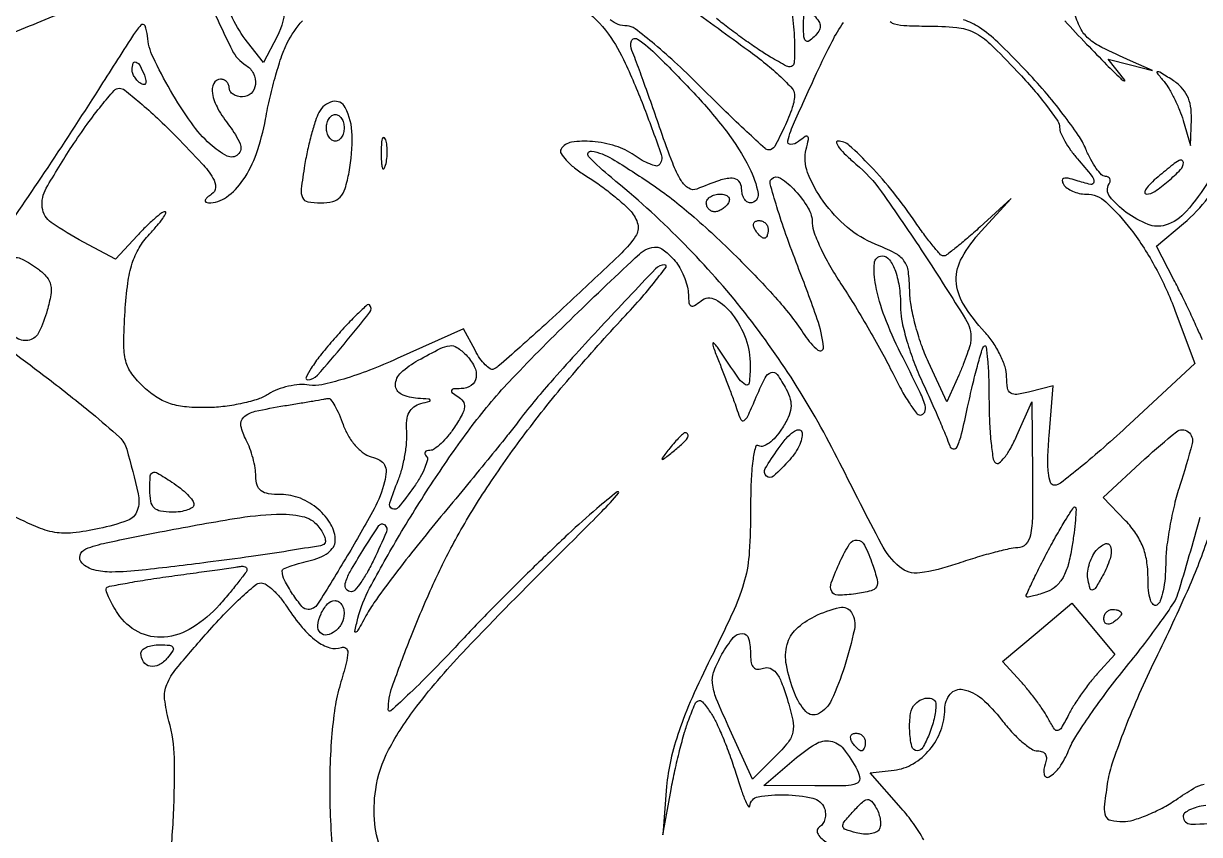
# Model space of a CAD drawing. Extents: x 4 to 800, y 0 to 528.
# Drawn here: x 371.7 to 504.8, y 219.5 to 311.3 of the extents above; entities that cross this region are included whole.
import ezdxf

# ---------------------------------------------------------------- set-up
doc = ezdxf.new("R2010")
doc.units = 0

msp = doc.modelspace()

# ---------------------------------------------------------------- linework, layer by layer
for points in [[(368.349895, 309.32887, -0.003033), (371.928401, 310.840441, -0.003039), (375.496222, 312.296697, -0.005363), (378.461974, 313.449466, -0.005925), (382.417128, 314.884905, -0.059469), (384.129959, 315.26343, -0.161082), (385.169769, 315.030122, -0.118973), (386.016502, 314.197534, 0.00487), (386.672595, 313.166526, 0.35741), (386.850232, 313.110053, 0.342721), (386.946877, 313.274346, 0.004707), (386.776615, 314.5, 0.088814), (386.500385, 315.320863, 0.080246), (385.949288, 316.028138, 0.0775), (385.183924, 316.545081, 0.074485), (384.287064, 316.813355, -0.077744), (383.400492, 317.084823, -0.059889), (382.548649, 317.633169, -0.06039), (381.858212, 318.361664, -0.082843), (381.447891, 319.16418, 0.179185), (379.874688, 321.183136, 0.026753), (375.280747, 323.697329, 0.030487), (370.256964, 325.740733, 0.084752)], [(392.704777, 313.886274, 0.011746), (395.312046, 308.305121, 0.140081), (396.900562, 306.561456, -0.14062), (397.745256, 305.632292, -0.143577), (397.960064, 304.404509, -0.170931), (397.474901, 303.401659, -0.197929), (396.5, 303, -0.064853), (395.926543, 303.074694, -0.082425), (395.440625, 303.29375, -0.098894), (395.115568, 303.618646, -0.148195), (395, 304, 0.099038), (394.923658, 304.381638, 0.097945), (394.70625, 304.70625, 0.097945), (394.381638, 304.923658, 0.099038), (394, 305, 0.288451), (393.233359, 304.517584, 0.160698), (393.086318, 303.382394, 0.080136), (393.71565, 301.657194, 0.03922), (395.017601, 299.704754, -0.063063), (396.225308, 297.692535, -0.317776), (395.978159, 296.478121, -0.319591), (394.75442, 296.310667, -0.063308), (392.833344, 297.650822, -0.055083), (390.704849, 300.052451, -0.02239), (388.342711, 303.734869, -0.020817), (386.369343, 307.489077, -0.092042), (385.733127, 309.892727, 0.080132), (385.459158, 311.036464, 0.547782), (384.993467, 311.118076, 0.042884), (384.044214, 309.885569, 0.001044), (380.177323, 303.832581, -0.005635), (374.053914, 294.43861, -0.00703), (368.147505, 285.860572, -0.00296)], [(434.888969, 313.08864, -0.087965), (437.92361, 310.10728, -0.047035), (439.828867, 306.816228, -0.01607), (441.972255, 301.727329, -0.007965), (443.890027, 296.482874, -0.287565), (443.614509, 295.281176, -0.260856), (443.288598, 295.1892, -0.036935), (442.599998, 295.409109, -0.034282), (441.753694, 295.81948, -0.022749), (440.842161, 296.398001, 0.077878), (438.721458, 297.437029, 0.054402), (436.102512, 297.944598, 0.057324), (433.745181, 297.869642, 0.221235), (432.552786, 297.08541, 0.282891), (432.551714, 296.598101, 0.049889), (433.129425, 295.836376, 0.041168), (434.077564, 294.970743, 0.026025), (435.309563, 294.117696, -0.016519), (436.716518, 293.182557, -0.012531), (438.197522, 292.069018, -0.012709), (439.53568, 290.95288, -0.028666), (440.475943, 290.026583, -0.126083), (441.236018, 288.583297, -0.207281), (440.999741, 287.246115, -0.055863), (439.419139, 285.351459, -0.003356), (434.015529, 280.244296, -0.002558), (430.775673, 277.253929, -0.00385), (427.917923, 274.683272, -0.00158), (425.449161, 272.510567, -0.085955), (424.919739, 272.18812, -0.245828), (424.527486, 272.230067, -0.050953), (423.974988, 272.686482, -0.042717), (423.375451, 273.408262, -0.028695), (422.81436, 274.322631), (421.5, 276.769022), (414, 273.378364, -0.014453), (410.879879, 272.075044, -0.018733), (407.946033, 271.072365, -0.018721), (405.472689, 270.429159, -0.095538), (404.058923, 270.391708, 0.058976), (402.964777, 270.442293, 0.036769), (401.692977, 270.256422, 0.036532), (400.447872, 269.882619, 0.05389), (399.432534, 269.363838, -0.066088), (398.27255, 268.806282, -0.0243), (396.516433, 268.325025, -0.023585), (394.523558, 267.979391, -0.02613), (392.574117, 267.838166, -0.02489), (390.144134, 267.910359, -0.056812), (388.346453, 268.261631, -0.065998), (386.843654, 268.965962, -0.045388), (385.356334, 270.122183, -0.044885), (383.963626, 271.679766, -0.098869), (383.28252, 273.116205, -0.065437), (383.057969, 275.060539, -0.011715), (383.201164, 278.717694, -0.016643), (383.509456, 281.924385, -0.044355), (384.005649, 284.166666, -0.058425), (384.787815, 285.903439, -0.053632), (385.96965, 287.467694, 0.012514), (386.83829, 288.43997, 0.025188), (387.463611, 289.256135, 0.033584), (387.811831, 289.842008, 0.559332), (387.714783, 290, 0.166166), (387.349466, 289.875146, 0.012849), (386.53582, 289.211315, 0.016474), (385.591188, 288.343595, 0.0118), (384.591373, 287.315116), (382.101808, 284.630232), (378.477722, 286.565116, -0.029019), (374.84737, 288.782998, -0.21478), (373.828298, 290.478345, -0.161274), (374.273682, 292.656491, -0.014952), (377.192004, 297.401537, -0.010145), (378.917742, 299.915477, -0.015061), (380.538311, 302.038423, -0.010102), (381.952427, 303.709438, -0.210049), (382.53416, 303.979193, -0.174048), (383.160378, 303.76852, -0.008605), (384.870126, 302.367773, -0.013053), (386.86487, 300.583732, -0.008987), (389.03416, 298.46429, -0.007756), (391.890557, 295.480185, -0.049826), (393.150966, 293.816866, -0.143803), (393.437532, 292.753496, -0.251165), (393, 291.979603, 0.032032), (392.493647, 291.611865, 0.130892), (392.27527, 291.304889, 0.353322), (392.341907, 291.104638, 0.140119), (392.639216, 291.015313, 0.160722), (394.686818, 291.660569, 0.087193), (396.549099, 293.570162, 0.065768), (398.071073, 296.584548, 0.039111), (399.099103, 300.479825, -0.012661), (399.615994, 302.963666, -0.011742), (400.269667, 305.481825, -0.011818), (400.956664, 307.694105, -0.038148), (401.55725, 309.110709, -0.062344), (403.275734, 311.613062, -0.032346)], [(446.928658, 313.239212, 0.001302), (453.728435, 308.28701, -0.013861), (455.732811, 306.748753, -0.019431), (457.427352, 305.259068, -0.016083), (458.714032, 303.95484, -0.184175), (458.978435, 303.297053, -0.089206), (458.735911, 301.7944, -0.023925), (457.82201, 299.544267, -0.01722), (456.737563, 297.399196, -0.273606), (456.062665, 297, -0.186485), (455.659328, 297.155853, -0.002327), (453.586907, 299.05625, -0.00647), (451.207022, 301.316945, -0.004146), (448.5, 304, 0.010073), (445.727845, 306.683225, 0.014234), (443.145629, 308.950225, 0.010312), (440.93124, 310.709622, 0.16044), (440.02682, 311.022042, -0.167438), (438.128767, 311.706796, -0.013399)], [(458.667283, 313.154415, -0.00365), (458.934577, 310.201685, -0.020748), (459, 308.625739, -0.014642), (458.948458, 306.866079, -0.289657), (458.647415, 306.446572, -0.223946), (458.076043, 306.478692, -0.009311), (456.25, 307.513089, -0.014884), (454.959075, 308.32926, -0.006823), (453.323089, 309.465873, -0.00675), (451.632162, 310.710037, -0.009263), (450.147749, 311.877318)], [(469.805433, 311.54433, 0.163614), (470.296203, 311.253475, 0.040922), (471.701901, 311.071345, 0.01106), (473.94904, 311.015313, -0.022297), (477.347993, 310.854094, -0.093263), (479.308421, 310.29467, -0.076363), (481.121753, 309.009976, -0.012028), (484.19904, 305.886336, -0.011173), (486.038022, 303.83771, -0.015398), (487.589718, 301.912521, -0.011986), (488.776222, 300.263207, -0.151046), (489, 299.539346, 0.102213), (489.129225, 298.913815, 0.026733), (489.5875, 297.990916, 0.026015), (490.234492, 296.973389, 0.024022), (491, 296, -0.007658), (492.65473, 294.031975, -0.185762), (492.873895, 293.36274, -0.464932), (492.520858, 293.094618, -0.021619), (490.874771, 293.539746, 0.021768), (489.944965, 293.790883, 0.128686), (489.445308, 293.773041, 0.359143), (489.287857, 293.537651, 0.113869), (489.433788, 293.107134, 0.100188), (489.831582, 292.682933, 0.052182), (490.465814, 292.325221, 0.048919), (491.220853, 292.082108, 0.053487), (491.986213, 292, -0.190278), (494.234808, 291.112137, -0.041717), (497.076817, 287.970019, -0.039164), (499.866441, 283.652269, -0.034378), (502.088417, 278.763575), (504.311255, 272.819761), (496.905628, 265.957769, -0.006466), (493.989459, 263.324939, -0.009545), (491.357486, 261.09742, -0.005324), (489.100169, 259.299396, -0.155678), (488.417727, 259.047888, -0.3346), (487.972378, 259.35359, -0.053571), (487.730942, 260.451732, -0.03519), (487.663185, 262.187106, -0.012854), (487.803371, 264.642452), (488.271287, 270.284905), (485.635643, 269.6234, -0.025989), (484.162039, 269.333973, -0.18143), (483.457977, 269.489185, -0.214428), (483.0965, 270.05017, -0.037503), (483, 271.334925, 0.079294), (482.824322, 272.43572, 0.035246), (482.268091, 273.80062, 0.033757), (481.46194, 275.192639, 0.038768), (480.508394, 276.396442, -0.048239), (478.107633, 279.547907, -0.130974), (477.300312, 282.21301, -0.138452), (477.945448, 284.832432, -0.056568), (480.123541, 287.82192), (483.5, 291.5), (479.952393, 288.25, -0.00745), (478.551761, 287.004735, -0.010903), (477.279603, 285.954687, -0.006565), (476.190886, 285.118234, -0.161886), (475.835279, 285, -0.213225), (475.510986, 285.144882, -0.00941), (474.685926, 286.101562, -0.014506), (473.738237, 287.313037, -0.00971), (472.722319, 288.75, 0.019174), (470.216552, 292.155683, 0.022514), (467.581176, 295.174484, 0.019007), (465.180701, 297.502507, 0.185088), (463.882806, 298, 0.52906), (463.739534, 297.789474, 0.073214), (464.056773, 297.2378, 0.035273), (464.817243, 296.40252, 0.015557), (465.930202, 295.405278, -0.063129), (468.825498, 292.267326, -0.009683), (473.628804, 285.242506, -0.006051), (478.349891, 277.848965, -0.150993), (478.954896, 275.541806, -0.060312), (478.858813, 274.960275, -0.011183), (478.531009, 273.92478, -0.011846), (478.089441, 272.724953, -0.01056), (477.575214, 271.5), (476.240636, 268.5), (474.14228, 273, -0.025886), (473.337113, 274.98946, -0.019509), (472.653865, 277.247792, -0.019855), (472.177939, 279.426431, -0.04236), (472.021962, 281.14142, 0.032777), (471.870959, 283.247936, 0.127597), (471.377078, 284.446315, 0.113499), (470.329041, 285.329117, 0.023351), (468.115002, 286.337308, -0.08107), (464.990647, 288.220328, -0.059912), (462.243878, 291.186968, -0.063658), (460.471549, 294.43036, -0.158493), (460.315122, 297.097026, 0.013447), (460.56765, 298.180984, 0.260619), (460.466872, 298.49788, 0.355842), (460.182398, 298.517614, 0.019564), (459.421326, 297.934706, -0.167419), (458.553857, 297.607234, -0.501903), (458.223078, 298.025041, -0.039932), (458.980782, 300.163653, -0.003123), (461.486718, 305.677626, -0.009733), (463.23429, 309.274437, -0.03728), (464.527109, 311.400841, -0.068478)], [(505.896489, 293.546781, -0.042843), (503.341789, 290.052127, -0.137502), (500.953416, 288.485215, -0.174451), (499.007868, 288.559365, -0.062222), (496.54224, 289.931434, -0.067442), (494.671652, 291.733588, -0.315626), (494.589837, 293.14536, 0.086468), (494.720608, 293.471756, 0.165329), (494.687428, 293.748949, 0.179387), (494.496628, 293.933581, 0.103864), (494.180337, 294, -0.20514), (493.738256, 294.189345, -0.03493), (493.140816, 294.910817, -0.033177), (492.51867, 295.91321, -0.024116), (491.958308, 297.100653, 0.052045), (491.105272, 298.674461, 0.013312), (489.402245, 301.023423, 0.013416), (487.303582, 303.614568, 0.013247), (485.060347, 306.100653, 0.011201), (481.993516, 309.182303, 0.044223), (479.909807, 310.857067, 0.071346), (478.130743, 311.708088, 0.076079)], [(489.584121, 311.615726, 0.006864), (492.03885, 308.985071, 0.002957), (494.314847, 306.640039, 0.009315), (495.879697, 305.104967, 0.071143), (496.311324, 304.799996, 0.805234), (496.379473, 304.882901), (494.5, 307.265801), (497, 306.62763), (499.5, 305.989459), (497, 307.096773, -0.010413), (493.784568, 308.601829, -0.063717), (492.260739, 309.613026, -0.098945), (491.356755, 310.776794, -0.04316), (490.633663, 312.603585, 0.021613)], [(505.152836, 275.5, 0.007729), (504.533443, 276.919027, 0.003625), (503.690611, 278.736253, 0.00359), (502.779512, 280.628641, 0.005034), (501.936869, 282.304266), (499.975531, 286.108531), (503.031616, 288.680056, 0.056203), (505.819942, 291.61961, 0.048388)], [(412.352281, 217.500127, -0.089794), (411.456287, 220.748971, -0.059781), (411.570237, 224.619809, -0.084032), (413.037027, 229.098107, -0.043906), (416.223338, 234.047944, -0.025949), (421.85138, 240.574733, -0.006284), (431.835806, 250.747674, 0.001598), (437.169261, 256.080909, 0.020826), (439.060286, 258.149528, 0.897909), (438.915264, 258.300777, 0.013055), (436.601962, 256.418538, 0.010884), (433.367713, 253.518974, 0.005007), (429.276833, 249.609961, 0.004956), (425.053583, 245.410336, 0.00684), (421.351962, 241.551541, -0.005455), (418.147327, 238.192263, -0.010009), (415.453389, 235.537752, -0.005882), (413.274411, 233.523052, -0.649921), (413, 233.64499, -0.08478), (413.44263, 236.236682, -0.009446), (415.546439, 241.873697, -0.012401), (418.080605, 247.852625, -0.019225), (420.589486, 252.864177, -0.020225), (424.146654, 258.757815, -0.015713), (428.467681, 264.876169, -0.014579), (433.521056, 271.1833, -0.011856), (439.285405, 277.645945, 0.007249), (441.500882, 280.084211, 0.01349), (443.213303, 282.133496, 0.009918), (444.438581, 283.747709, 0.613185), (444.31021, 284, 0.205763), (443.241212, 283.540631, 0.00183), (437.088218, 277.007148, 0.006737), (431.380562, 270.734608, 0.019268), (427.644674, 266.17362, -0.007567), (426.467113, 264.665336, -0.001409), (424.255745, 261.935376, -0.00151), (421.6518, 258.758872, -0.001378), (418.94871, 255.5, 0.005508), (416.271216, 252.217179, 0.006007), (413.744075, 248.96875, 0.005659), (411.646894, 246.13918, 0.029368), (410.601342, 244.5, -0.002039), (409.56303, 242.657375, -0.152664), (409.315696, 242.426689, -0.629209), (409.200541, 242.518985, -0.004969), (409.559877, 244, -0.061146), (410.887892, 247.422843, -0.010936), (414.264494, 253.401501, -0.012273), (418.350935, 259.911766, -0.014881), (422.508452, 265.799398, -0.029032), (427.009871, 271.115066, -0.01034), (434.020191, 278.182057, -0.004369), (441.420138, 285.215442, -0.189059), (443.389757, 285.99657, -0.132278), (443.820777, 285.88229, -0.036215), (444.408378, 285.48493, -0.033948), (445.034003, 284.919536, -0.029697), (445.607954, 284.25, -0.042432), (446.118998, 283.442951, -0.030126), (446.555506, 282.464032, -0.030578), (446.86049, 281.471337, -0.055044), (446.968197, 280.627555, 0.029435), (447.038873, 279.697392, 0.248384), (447.275595, 279.366929, 0.262347), (447.670943, 279.387051, 0.032196), (448.397814, 279.915193, -0.308656), (450.028683, 280.068893, -0.103921), (451.933176, 278.425659, -0.076933), (453.461569, 275.616247, -0.088956), (453.968197, 272.615141, -0.023033), (453.856786, 270.63721, -0.537648), (453.439763, 270.419122, -0.115569), (452.714012, 271.075025, -0.003084), (450.261063, 274.663378, 0.047719), (449.860636, 275.149712, 0.707667), (449.725855, 275.085418, 0.062944), (449.878421, 274.438872, 0.006743), (450.438062, 273, -0.003428), (451.027657, 271.513364, -0.002939), (451.628341, 269.940625, -0.00296), (452.157139, 268.505528, -0.008476), (452.501743, 267.5, 0.036418), (452.913188, 266.487598, 0.442103), (453.272354, 266.384535, 0.147743), (453.690568, 266.857212, 0.007555), (454.526471, 268.75, -0.013229), (455.643508, 271.203665, -0.200632), (456.33126, 271.808237, -0.332667), (457.022109, 271.581452, -0.029987), (458.035888, 269.932942, -0.054548), (458.495101, 268.791213, -0.096602), (458.576736, 267.783242, -0.083942), (458.272877, 266.72368, -0.033329), (457.52714, 265.401077, -0.036256), (456.838797, 264.500326, -0.054045), (456.105698, 263.833878, -0.06991), (455.438861, 263.477995, -0.229984), (454.956068, 263.527152, 0.50825), (454.556622, 263.364414, 0.02835), (454.264753, 261.820007, 0.023215), (454.068349, 259.478305, 0.009688), (454.011675, 256.309017, -0.016143), (453.863933, 251.511746, -0.049819), (453.33928, 248.314091, -0.041771), (452.144011, 244.995124, -0.00889), (449.488897, 239.455487, 0.011863), (447.38534, 234.998829, 0.021636), (445.915747, 231.254482, 0.026136), (444.978144, 227.975162, 0.03626), (444.51022, 224.955487), (444.065996, 219.5), (445.004688, 224.610439, -0.009011), (445.44229, 226.772781, -0.007608), (445.9811, 229.044151, -0.007689), (446.536011, 231.101071, -0.021113), (447.01048, 232.527565, -0.009441), (447.724406, 234.303637, -0.211356), (448.119439, 234.673965, -0.315366), (448.56042, 234.549811, -0.018592), (449.446507, 233.379834, -0.041748), (450.074139, 232.302636, -0.012043), (450.860585, 230.541731, -0.012024), (451.654627, 228.506021, -0.012541), (452.338065, 226.462708, 0.007773), (452.928615, 224.639494, 0.019092), (453.433884, 223.324983, 0.047931), (453.772644, 222.706264, 0.717388), (453.930348, 222.75, -0.348018), (454.86012, 223.798446, -0.050389), (457.910776, 224.027088, -0.048316), (461.066079, 223.638806, -0.251455), (462.349337, 222.532025, -0.075659), (462.483077, 221.920701, -0.076027), (462.428535, 221.298335, -0.081894), (462.199588, 220.760723, -0.113281), (461.82791, 220.393642, 0.42177), (461.642779, 219.561695, 0.136126), (462.7, 218.632749, 0.068613)], [(366.207618, 277.352148, -0.002467), (374.513864, 271.098311, -0.010205), (379.436698, 267.192535, -0.01169), (382.566506, 264.477832, -0.141127), (383.394439, 263.135051, -0.010845), (384.684613, 258.09137, -0.142059), (384.582474, 256.183643, -0.227096), (383.464466, 255.058764, -0.032657), (380.258959, 254.148957, -0.024091), (377.291001, 253.660581, -0.072898), (375.24903, 253.723135, -0.060092), (373.102423, 254.378238, -0.012733), (369.559538, 256.053547, 0.007623)], [(473.623588, 218.922274, 0.02621), (472.441885, 220.780376, 0.026399), (471.074899, 222.5), (467.535164, 226.5), (470.256664, 226.815369, 0.105604), (472.42066, 227.546436, 0.085436), (474.289276, 229.141807, 0.082966), (475.559494, 231.319163, 0.090887), (476, 233.722506, -0.175519), (476.618062, 235.428938, -0.272355), (478.051933, 235.942598, -0.13294), (480.170186, 234.913743, -0.050722), (482.432202, 232.5, 0.023642), (483.558244, 231.160069, 0.029132), (484.73405, 230.028125, 0.029855), (485.804922, 229.216654, 0.148262), (486.519506, 229, -0.101522), (487.0498, 228.891206, -0.165109), (487.388391, 228.586993, -0.146192), (487.496138, 228.107945, -0.074467), (487.361626, 227.5, 0.135782), (487.246551, 226.311139, 0.521711), (487.803716, 226.051794, 0.111757), (489.00098, 227.164198, 0.051754), (490.017463, 229.042159, -0.042553), (490.836529, 230.624108, -0.01027), (492.462556, 233.087934, -0.010467), (494.452511, 235.847142, -0.01022), (496.571677, 238.543044, 0.007721), (498.637505, 241.144235, 0.009718), (500.465412, 243.618323, 0.008083), (501.91723, 245.737219, 0.07312), (502.392665, 246.750886, 0.005318), (504.909047, 255.438239, 0.010603)], [(505.707429, 252.854282, -0.023437), (503.416617, 247.024808, -0.008203), (499.598906, 238.866943, 0.011027), (497.801523, 234.969034, 0.01109), (496.181375, 231.003102, 0.010961), (494.922934, 227.487261, 0.043049), (494.385479, 225.25, 0.010656), (494.047788, 222.634589, 0.125305), (494.192115, 221.626606, 0.247851), (494.77518, 221.142081, 0.051909), (496.140057, 221, 0.071523), (497.309839, 221.168192, 0.025786), (498.899698, 221.725519, 0.024954), (500.602951, 222.524519, 0.027087), (502.170443, 223.46985, -0.013721), (504.186069, 224.760117, -0.080651), (505.348172, 225.225641, -0.164509)], [(388.113362, 214.89461, 0.017227), (388.674363, 221.545835, 0.017134), (388.777202, 228.209993, 0.063126), (388.169985, 232.370696, -0.038927), (387.682236, 234.863962, -0.129063), (387.91577, 236.505285, -0.073718), (389.002534, 238.29704, -0.007352), (392.26974, 242.120696, -0.010374), (394.336934, 244.373152, -0.014906), (396.266203, 246.272955, -0.010629), (397.927655, 247.749782, -0.178196), (398.607449, 248, -0.153023), (399.171893, 247.823112, -0.03565), (399.954261, 247.192187, -0.033539), (400.78928, 246.302702, -0.027455), (401.559851, 245.25, 0.02971), (403.246262, 242.967788, 0.059505), (404.875091, 241.431584, 0.084011), (406.377345, 240.669161, 0.168679), (407.690435, 240.71145, -0.270993), (408.190794, 240.62923, -0.231972), (408.412831, 240.135707, -0.056557), (408.23305, 238.913945, -0.00831), (407.551068, 236.503425, 0.035548), (406.963202, 233.89011, 0.017766), (406.57526, 230.521876, 0.015672), (406.386307, 226.572012, 0.011248), (406.412979, 222.153218, 0.033049), (407.192599, 213.937148, 0.038665)], [(505.531238, 222.822437, 0.034401), (504.541237, 222.629504, 0.050477), (503.712391, 222.315524, 0.063465), (503.147137, 221.937267, 0.22886), (502.981237, 221.549559, 0.40218), (503.858406, 220.715217, 0.0235), (507.896954, 220.922898, 0.028193)]]:
    msp.add_lwpolyline(points, format="xyb")
for points in [[(395.036578, 323.75, -0.083565), (398.380645, 321.010188, -0.087394), (400.581615, 317.365789, -0.094197), (401.302513, 313.429188, -0.118178), (400.41604, 309.83764), (398.884859, 306.876661), (397.053241, 309.205185, -0.052274), (395.358265, 311.896352, -0.009229), (392.81726, 317.305648, -0.00684), (390.41825, 322.870669, -0.098652), (390, 324.969868, -0.180744), (390.261166, 325.66874, -0.280306), (390.856612, 325.858795, -0.064626), (392.114822, 325.375555, -0.005972)], [(461.2, 309.8, -0.051663), (460.601187, 309.313616, -0.354955), (460.25, 309.35, -0.180052), (460.04368, 309.800928, -0.018208), (460, 311, -0.018208), (460.04368, 312.199072, -0.180052), (460.25, 312.65, -0.354955), (460.601187, 312.686384, -0.051663), (461.2, 312.2, -0.049631), (461.734592, 311.547259, -0.147822), (461.9, 311, -0.147822), (461.734592, 310.452741, -0.049631)], [(447.571813, 303.46226, -0.027114), (451.272599, 299.105215, -0.04385), (453.863759, 294.993072, -0.074119), (454.858413, 292.057272, -0.467575), (453.975, 291, -0.162546), (453.60309, 291.124186, -0.096182), (453.286406, 291.474885, -0.077501), (453.072457, 291.998338, -0.058395), (453, 292.616631, 0.181784), (452.685037, 293.454314, 0.218471), (451.923971, 293.795403, 0.081497), (450.477467, 293.544892, 0.014748), (447.91994, 292.571677, -0.246834), (447.01202, 292.654426, -0.111664), (446.152824, 293.534303, -0.046448), (445.191477, 295.483119, -0.008822), (443.840989, 299.208223, 0.001999), (442.8272, 302.128351, 0.002387), (441.847598, 304.872103, 0.002057), (441.001274, 307.177641, 0.015607), (440.56406, 308.25, -0.199961), (440.538307, 309.339494, -0.482771), (441.198079, 309.543711, -0.046011), (443.490616, 307.646496, -0.007292)], [(385.381557, 305.448062, -0.036408), (385.556862, 304.868281, -0.155351), (385.525685, 304.512472, -0.32948), (385.325929, 304.393111, -0.1144), (384.988546, 304.507079, -0.061454), (384.610411, 304.810572, -0.051183), (384.290385, 305.21498, -0.053277), (384.072509, 305.65395, -0.088797), (384, 306.059017, -0.079093), (384.117673, 306.798253, -0.444011), (384.441482, 306.942608, -0.168622), (384.894727, 306.51997, -0.029964)], [(500.819385, 304.724588, -0.040435), (501.385397, 303.914321, -0.0182), (501.99932, 302.77031, -0.01788), (502.563483, 301.508265, -0.023255), (502.983432, 300.313933), (503.828095, 297.5), (503.914047, 300.509453, 0.047171), (503.81903, 301.953173, 0.074171), (503.442874, 303.135338, 0.0788), (502.759261, 304.106376, 0.060858), (501.75, 304.920109, 0.002457), (500.332271, 305.793369, 0.190828), (500.076239, 305.837328, 0.557138), (500.027788, 305.703392, 0.005266)], [(405.151313, 301.25, 0.042603), (404.750612, 300.298084, 0.012271), (404.295423, 298.765625, 0.01225), (403.865258, 297.00547, 0.012759), (403.528232, 295.25, 0.010151), (403.141155, 292.57797, 0.133752), (403.281525, 291.598658, 0.252674), (403.877652, 291.128779, 0.043159), (405.366789, 291, 0.059464), (406.711905, 291.160539, 0.149078), (407.553947, 291.657931, 0.112714), (408.11438, 292.644078, 0.026722), (408.564745, 294.493427, 0.051762), (408.909376, 298.68615, 0.112061), (408.13039, 301.806987, 0.350129), (406.696675, 302.463508, 0.21394)], [(408, 299.5, -0.064853), (407.925306, 298.926543, -0.082425), (407.70625, 298.440625, -0.098894), (407.381354, 298.115568, -0.148195), (407, 298, -0.148195), (406.618646, 298.115568, -0.098894), (406.29375, 298.440625, -0.082425), (406.074694, 298.926543, -0.064853), (406, 299.5, -0.064853), (406.074694, 300.073457, -0.082425), (406.29375, 300.559375, -0.098894), (406.618646, 300.884432, -0.148195), (407, 301, -0.148195), (407.381354, 300.884432, -0.098894), (407.70625, 300.559375, -0.082425), (407.925306, 300.073457, -0.064853)], [(412.194949, 296.5, 0.012823), (412.235556, 295.431793, 0.080377), (412.356533, 294.900903, 0.597527), (412.51666, 294.883358, 0.087174), (412.692991, 295.269032, 0.037336), (412.832894, 296.036634, 0.029507), (412.872264, 296.880008, 0.030339), (412.814405, 297.671085, 0.06278), (412.655937, 298.269032, 0.31318), (412.47713, 298.386009, 0.333666), (412.315079, 298.257153, 0.052471), (412.212705, 297.580113, 0.014395)], [(442.804869, 293.123713, -0.029208), (447.305758, 289.659259, -0.016148), (452.399243, 284.945502, -0.016078), (457.064469, 280.033652, -0.037311), (460.149439, 276, 0.078587), (461.640325, 274.351304, 0.666514), (462.259645, 274.687252, 0.058304), (461.558493, 277.844957, 0.009108), (459.346154, 283.846154, -0.007571), (458.012026, 287.431118, -0.011924), (456.987529, 290.551071, -0.006005), (456.229162, 293.17434, -0.269989), (456.368302, 293.701636, -0.358046), (457.410195, 293.803805, -0.058574), (459.069357, 292.386585, -0.053947), (460.532135, 290.418136, -0.133609), (461, 288.698518, 0.093627), (461.20417, 287.617735, 0.018129), (461.999492, 285.786218, 0.018703), (463.099962, 283.689487, 0.016316), (464.402524, 281.580891, -0.009276), (465.872774, 279.274107, -0.006125), (467.480225, 276.5719, -0.006164), (468.978985, 273.905365, -0.011869), (470.10179, 271.727386, 0.012806), (471.039931, 269.915953, 0.019142), (471.959079, 268.38867, 0.014572), (472.781142, 267.210417, 0.237436), (473.199266, 267, 0.294883), (473.725049, 267.339622, 0.184085), (473.770336, 268.097549, 0.037713), (473.102369, 269.770866, 0.003071), (471, 274, -0.025579), (469.192257, 278.088239, -0.044012), (468.174012, 281.666723, -0.064639), (468.022208, 284.187254, -0.394162), (468.893011, 285, -0.240328), (469.726757, 284.57469, -0.073317), (470.40214, 283.280575, -0.053168), (470.853253, 281.339908, -0.03055), (471, 278.940366, 0.054952), (471.161708, 277.473454, 0.017556), (471.715503, 275.34633, 0.017283), (472.503383, 273.003131, 0.018468), (473.435754, 270.772154, -0.00342), (474.418134, 268.607031, -0.003579), (475.355765, 266.461195, -0.003436), (476.139468, 264.596762, -0.015825), (476.551541, 263.5, 0.287094), (476.955189, 263.170978, 0.326389), (477.383701, 263.408553, 0.048761), (477.897546, 264.87917, 0.007623), (478.579597, 267.880476, -0.005905), (479.13502, 270.364031, -0.008534), (479.689143, 272.544193, -0.004991), (480.202389, 274.356706, -0.125521), (480.463809, 274.797143, -0.619354), (480.675558, 274.72611, -0.012103), (480.842494, 273.266452, -0.014665), (480.961907, 271.289813, -0.007753), (481, 268.833333, 0.010539), (481.053621, 266.289693, 0.014828), (481.216433, 264.026276, 0.01099), (481.44607, 262.175434, 0.161374), (481.736792, 261.596542, 0.382729), (482.136058, 261.574825, 0.056927), (482.753308, 262.198344, 0.040564), (483.462038, 263.267153, 0.02204), (484.162628, 264.679875), (485.851673, 268.5), (485.925836, 260.25, -0.005716), (485.914364, 255.552534, -0.046474), (485.685492, 253.416773, -0.135767), (485.158808, 252.37869, -0.206028), (484.25, 251.967354, 0.050551), (483.262686, 251.848637, 0.009271), (481.475455, 251.412739, 0.009879), (479.395822, 250.820302, 0.00884), (477.262187, 250.125146, -0.047482), (473.164427, 249.132124, -0.218045), (470.877105, 249.806011, -0.092794), (468.823386, 252.399016, -0.005234), (464.123207, 261.553522, 0.025495), (458.93527, 270.723795, 0.027315), (452.949218, 279.100911, 0.0273), (446.082391, 286.779563, 0.025409), (438.260471, 293.861074, -0.031062), (435.670316, 296.259842, -0.718937), (435.986718, 296.860236, -0.096426), (438.347448, 295.990162, -0.01306)], [(500.139216, 293.966731, 0.020324), (499.302725, 293.21022, 0.050872), (498.777223, 292.577727, 0.136133), (498.645406, 292.181297, 0.429056), (498.817787, 292, 0.151911), (499.767956, 292.295501, 0.025944), (501.28745, 293.462443, 0.024294), (502.677141, 294.771068, 0.194097), (503, 295.571429, 0.295682), (502.837443, 295.822282, 0.237318), (502.509095, 295.807437, 0.041971), (501.792523, 295.322354, 0.003903)], [(451.5, 291, -0.06081), (451.193797, 290.617485, -0.051032), (450.7871, 290.29375, -0.053229), (450.346558, 290.073302, -0.089642), (449.940983, 290, -0.105429), (449.581949, 290.076556, -0.099231), (449.276414, 290.29375, -0.096318), (449.071618, 290.618268, -0.092995), (449, 291, -0.153634), (449.120018, 291.381379, -0.097988), (449.457961, 291.70625, -0.080552), (449.962904, 291.925455, -0.062283), (450.559017, 292, -0.066118), (451.110654, 291.926733, -0.138808), (451.478525, 291.70625, -0.191142), (451.607943, 291.379648, -0.139169)], [(456, 288, -0.042167), (455.967655, 287.617151, -0.061769), (455.870461, 287.29375, -0.081139), (455.727648, 287.07446, -0.210953), (455.559017, 287, -0.151918), (455.34829, 287.065539, -0.038439), (455.066025, 287.29375, -0.035638), (454.768994, 287.617226, -0.029505), (454.5, 288, -0.082592), (454.343488, 288.3821, -0.161196), (454.3746, 288.70625, -0.182303), (454.586039, 288.921712, -0.108972), (454.940983, 289, -0.093332), (455.345238, 288.923877, -0.09642), (455.688914, 288.70625, -0.099167), (455.918938, 288.381556, -0.105053)], [(373.402716, 283.496285, -0.056195), (374.339158, 282.605966, -0.122907), (374.770178, 281.722234, -0.09623), (374.789675, 280.597104, -0.026195), (374.387758, 278.856436, -0.039913), (373.45599, 276.374078, -0.221723), (372.390958, 275.485095, -0.202897), (370.957111, 275.688911, -0.033318), (368.608271, 277.324173, -0.014831), (366.804827, 278.856937, -0.154525), (366.31933, 279.685415, -0.180891), (366.440492, 280.581021, -0.021918), (367.473281, 282.318877, -0.043197), (368.890566, 284.121168, -0.15678), (370.148985, 284.820206, -0.164015), (371.543014, 284.639209, -0.048446)], [(406.68023, 275.404822, 0.012023), (405.28369, 273.713903, 0.023649), (404.272079, 272.293917, 0.028582), (403.686037, 271.257354, 0.555497), (403.846201, 271, 0.21399), (404.974998, 271.506287, 0.00852), (407.988059, 275.008129, 0.006949), (410.925509, 278.643771, 0.384219), (410.870552, 279.450937, 0.395681), (410.60173, 279.455131, 0.007485), (409.486792, 278.410358, 0.013846), (408.171522, 277.068025, 0.008286)], [(421.8, 273.8, -0.080722), (422.735664, 272.501233, -0.152766), (422.939256, 271.239809, -0.208566), (422.384829, 270.344394, -0.150216), (421.25, 269.984687, 0.015504), (420.370028, 269.949684, 0.27571), (420.146404, 269.793784, 0.35052), (420.206206, 269.559917, 0.020348), (420.855477, 269.110482, -0.095903), (421.455764, 268.544474, -0.184017), (421.623217, 267.91398, -0.100683), (421.352663, 267.054766, -0.018576), (420.490467, 265.625795, -0.025931), (419.754626, 264.620567, -0.032201), (418.966449, 263.771327, -0.033836), (418.234049, 263.166055, -0.157022), (417.718323, 263, 0.063062), (417.360136, 262.954644, 0.187673), (417.162745, 262.812846, 0.245305), (417.142853, 262.605649, 0.100335), (417.303788, 262.362878, -0.259997), (417.424415, 261.93806, -0.038302), (417.142889, 261.055028, -0.035106), (416.611785, 259.970495, -0.023308), (415.861364, 258.805303, -0.014755), (414.170979, 256.573769, -0.344229), (413.445444, 256.403923, -0.382466), (413.168178, 257.046938, -0.015641), (414.11814, 259.611312, 0.031873), (414.552457, 260.911767, 0.021782), (414.884938, 262.433969, 0.02201), (415.077401, 263.935599, 0.040784), (415.079783, 265.163901, -0.04374), (415.089442, 266.39597, -0.09472), (415.353931, 267.301621, -0.118097), (415.884521, 267.921274, -0.093851), (416.683665, 268.297899, 0.005928), (417.690128, 268.57116, 0.49314), (417.741442, 268.70056, 0.245648), (417.565081, 268.808758, 0.00376), (416.333333, 268.883999, -0.096862), (414.471654, 269.352644, -0.294388), (413.811526, 270.409159, -0.206539), (414.43654, 271.803188, -0.05985), (416.394446, 273.208084, -0.007957), (418.888777, 274.528735, -0.090737), (419.951592, 274.845945, -0.17615), (420.76784, 274.646493, -0.049295)], [(407.880847, 265.911958, 0.048271), (408.451478, 264.673929, 0.047283), (409.252265, 263.55899, 0.051028), (410.161542, 262.709406, 0.098751), (411.052934, 262.275907, -0.057702), (412.043035, 261.890682, -0.14952), (412.580021, 261.356083, -0.1384), (412.7494, 260.583163, -0.04668), (412.572423, 259.432534, -0.062467), (411.387002, 256.382365, -0.011175), (408.357829, 251.064657, -0.005293), (405.0007, 245.597993, -0.257868), (403.918308, 245, -0.223389), (403.228434, 245.324409, -0.025324), (402.168943, 246.744339, -0.029243), (401.255216, 248.296937, -0.118922), (401, 249.354803, -0.290656), (401.141182, 249.577154, -0.018674), (401.88125, 249.891798, -0.022621), (402.850232, 250.21229, -0.014498), (404, 250.5, 0.041702), (405.219861, 250.876758, 0.065277), (406.175352, 251.415347, 0.083388), (406.788223, 252.059197, 0.149694), (407, 252.750715, 0.131121), (406.500351, 254.623254, 0.085996), (405.065856, 256.350464, 0.081223), (403.04097, 257.575434, 0.095783), (400.845012, 258, -0.034104), (399.426953, 258.096835, -0.123538), (398.594309, 258.431523, -0.16363), (398.149381, 259.056882, -0.073633), (398, 260.065741, 0.041332), (397.922398, 261.002913, 0.023362), (397.68245, 262.118018, 0.023188), (397.333149, 263.227417, 0.035014), (396.91898, 264.151388, -0.06904), (396.319655, 265.775395, -0.269883), (396.63482, 266.754119, -0.129391), (397.930578, 267.420009, -0.013952), (401.268573, 268.060073, 0.000402), (402.936866, 268.333331, 0.000539), (404.448595, 268.583866, 0.00037), (405.716594, 268.796379, 0.005706), (406.152175, 268.874833, -0.286601), (406.465959, 268.753625, -0.028953), (406.928994, 268.05612, -0.029318), (407.421074, 267.086286, -0.018875)], [(444.872445, 263.25, 0.001576), (443.99236, 262.120493, 0.377591), (444, 262, 0.377591), (444.120493, 261.99236, 0.001576), (445.25, 262.872445, 0.017685), (446.306759, 263.76332, 0.065617), (446.869516, 264.426111, 0.241985), (446.90695, 264.806605, 0.307699), (446.622445, 265, 0.184603), (446.410139, 264.91885, 0.013803), (445.952641, 264.485937, 0.017649), (445.425681, 263.920402, 0.012436)], [(458.447634, 261.942136, -0.023519), (456.599793, 260.083902, -0.390927), (455.800232, 260.087219, -0.350902), (455.675595, 260.93265, -0.022551), (457.123904, 263.174007, -0.023046), (458.054398, 264.360979, -0.05784), (458.862197, 265.104965, -0.127459), (459.447573, 265.335516, -0.356747), (459.794619, 265.116143, -0.133064), (459.829486, 264.507009, -0.048526), (459.568324, 263.675631, -0.043844), (459.089802, 262.776279, -0.03976)], [(502.599369, 259.013995, 0.020154), (501.986721, 256.849366, 0.014392), (501.469815, 254.384675, 0.014567), (501.112751, 252.003025, 0.02993), (501, 250.12112, -0.023191), (500.926769, 248.543095, -0.0301), (500.70625, 247.112393, -0.030803), (500.387943, 245.982934, -0.171898), (500, 245.5, -0.349958), (499.600424, 245.548059, -0.117831), (499.275435, 246.08626, -0.055713), (499.064316, 247.142116, -0.021513), (499, 248.636264, 0.039742), (498.851183, 250.505598, 0.054604), (498.405058, 252.130293, 0.05515), (497.622148, 253.607787, 0.041654), (496.465444, 255.036069), (493.930888, 257.681575), (498.651433, 262.032821, -0.016917), (502.208189, 265.095416, -0.345284), (503.53742, 265.111523, -0.3025), (503.999369, 263.764984, -0.014776)], [(391, 256.88499, -0.245697), (390.822381, 256.54535, -0.066816), (390.265625, 256.259966, -0.051481), (389.457604, 256.06449, -0.033635), (388.5, 256, -0.045598), (387.22837, 256.11621, -0.15311), (386.497716, 256.502305, -0.151802), (386.114729, 257.238842, -0.04458), (386, 258.523053, -0.015824), (386.050248, 260.110333, -0.300394), (386.335406, 260.48784, -0.224107), (386.866284, 260.4342, -0.009603), (388.5, 259.408043, -0.022966), (389.457217, 258.716021, -0.029533), (390.265625, 257.991195, -0.0301), (390.848225, 257.327776, -0.166628)], [(405.020056, 254.475834, -0.033755), (405.467844, 253.855499, -0.049361), (405.76613, 253.252099, -0.061524), (405.887851, 252.74943, -0.228896), (405.783578, 252.450244, -0.15632), (405.326828, 252.215195, -0.001584), (401.69452, 251.62167, -0.004946), (397.477218, 250.988988, -0.003167), (392.56751, 250.333692, -0.003328), (385.130777, 249.439261, -0.026672), (381.688178, 249.233458, -0.063477), (379.678418, 249.476621, -0.13537), (378.328557, 250.242872, -0.272181), (378.100011, 251.123549, -0.232322), (378.75139, 251.845404, -0.043566), (381.06956, 252.544887, -0.003734), (387.152124, 253.768432, -0.006221), (395.589345, 255.291529, -0.031657), (400.334059, 255.781314, -0.061852), (403.264906, 255.53461, -0.169225)], [(490.391845, 252.048999, -0.026746), (489.963024, 250.057072, -0.060314), (489.382645, 248.628941, -0.080647), (488.610929, 247.649709, -0.09535), (487.608679, 247.032058, -0.011382), (486.783459, 246.740698, -0.017061), (486.04976, 246.527712, -0.012071), (485.444574, 246.389669, -0.231596), (485.262843, 246.43705, -0.33355), (485.221974, 246.622692, -0.002658), (485.895618, 248.081851, -0.008075), (486.722576, 249.776531, -0.004938), (487.75, 251.75, -0.006491), (488.816038, 253.688159, -0.011144), (489.760999, 255.271292, -0.005144), (490.577545, 256.54324, -0.475432), (490.770322, 256.563011, -0.214418), (490.866841, 256.308871, -0.006042), (490.781248, 255.114917, -0.011315), (490.628909, 253.686932, -0.007414)], [(411.357648, 250.623806, -0.017107), (410.636363, 249.235574, -0.024625), (409.897853, 248.064493, -0.022288), (409.224319, 247.19025, -0.220939), (408.814788, 247, -0.244884), (408.245257, 247.296732, -0.223808), (408.132699, 247.953206, -0.061594), (408.671884, 249.25166, -0.00924), (410.114068, 251.684565, -0.011621), (411.933775, 254.481415, -0.445663), (412.595662, 254.569468, -0.327838), (412.781384, 253.779746, -0.010589)], [(467.815047, 250.100712, -0.020583), (468.350785, 248.332992, -0.195566), (468.247974, 247.565407, -0.206152), (467.642433, 247.110036, -0.023116), (465.912872, 246.773905, -0.031608), (463.898593, 246.607283, -0.294501), (463.191099, 247.044438, -0.20418), (463.150194, 248.025019, -0.0166), (464.160515, 250.452947, -0.033099), (465.224052, 252.429233, -0.284042), (466.085714, 252.853376, -0.261241), (466.908163, 252.282037, -0.029299)], [(493.858599, 248.805439, -0.009005), (493.096533, 247.480276, -0.185102), (492.740366, 247.201082, -0.409814), (492.465002, 247.344125, -0.026882), (492.21117, 248.298039, -0.072657), (492.161931, 249.100827, -0.045883), (492.3261, 250.026629, -0.04517), (492.662615, 250.927533, -0.061318), (493.130873, 251.657693, -0.118225), (494.143834, 252.416168, -0.461147), (494.756807, 252.1149, -0.144565), (494.705127, 250.731097, -0.044883)], [(397, 249.534796, -0.161585), (396.900839, 249.23597, -0.004767), (396.08832, 248.1679, -0.009081), (395.0857, 246.923044, -0.006085), (393.896408, 245.534796, -0.073241), (390.843545, 242.942237, -0.118257), (387.625523, 241.867234, -0.14247), (384.690012, 242.450237, -0.12862), (382.387595, 244.531208, -0.016443), (381.779908, 245.528723, -0.025499), (381.329499, 246.430349, -0.022937), (381.047745, 247.164527, -0.285869), (381.114542, 247.441906, -0.147799), (381.452376, 247.61956, -0.002759), (383.443022, 247.992358, -0.006504), (385.789414, 248.386937, -0.004274), (388.5, 248.782886, 0.000323), (391.236374, 249.160544, 0.000462), (393.664062, 249.499483, 0.000249), (395.718197, 249.789246, 0.007039), (396.25, 249.872188, -0.059328), (396.536917, 249.886625, -0.088856), (396.779688, 249.825802, -0.117205), (396.940809, 249.701764, -0.17201)], [(408, 244.559017, -0.119467), (407.733481, 243.459491, -0.102648), (406.983357, 242.532249, -0.130219), (406.067091, 242.115307, -0.242984), (405.30993, 242.356736, -0.230479), (405.019605, 243.197884, -0.076784), (405.381846, 244.486858, -0.075769), (406.122972, 245.621817, -0.213422), (406.968615, 246, -0.138501), (407.361922, 245.888923, -0.100101), (407.697031, 245.576711, -0.085761), (407.922668, 245.109745, -0.069866)], [(464.635687, 238.513213, -0.031501), (463.189417, 234.766005, -0.166334), (461.69229, 233.193904, -0.342653), (460.260281, 233.454573, -0.092055), (458.975249, 235.5651, -0.041568), (458.066663, 238.722022, -0.114093), (458.135921, 241.025495, -0.139965), (459.176783, 242.780234, -0.076706), (461.25, 244.21135, -0.054137), (464.09236, 245.22607, -0.328451), (465.447447, 244.653193, -0.189842), (465.758505, 242.736731, -0.022766)], [(493.254217, 237.702035, 0.019028), (492.395973, 236.683859, 0.012113), (491.472755, 235.438939, 0.012168), (490.625224, 234.171857, 0.022031), (490.004202, 233.090097, -0.010129), (489.191534, 231.593097, -0.211993), (488.79136, 231.298008, -0.314992), (488.402835, 231.458948, -0.019742), (487.742669, 232.590097, 0.025452), (487.2068, 233.484658, 0.011112), (486.410656, 234.616947, 0.010963), (485.51008, 235.784614, 0.014378), (484.63461, 236.80802), (482.542358, 239.11604), (486.462586, 242.407271), (490.382814, 245.698501), (492.820661, 242.801286), (495.258507, 239.90407)], [(496, 244.559017, -0.151918), (495.934461, 244.34829, -0.038439), (495.70625, 244.066025, -0.035638), (495.382774, 243.768994, -0.029505), (495, 243.5, -0.082592), (494.6179, 243.343488, -0.161196), (494.29375, 243.3746, -0.182303), (494.078288, 243.586039, -0.108972), (494, 243.940983, -0.093332), (494.076123, 244.345238, -0.09642), (494.29375, 244.688914, -0.099167), (494.618444, 244.918938, -0.105053), (495, 245, -0.042167), (495.382849, 244.967655, -0.061769), (495.70625, 244.870461, -0.081139), (495.92554, 244.727648, -0.210953)], [(388.009138, 239.51101, -0.097855), (387.046303, 238.727641, -0.168579), (386.036181, 238.570968, -0.207864), (385.290058, 239.070573, -0.143695), (385, 240.059017, -0.210101), (385.158174, 240.418824, -0.081462), (385.623468, 240.723586, -0.062031), (386.30988, 240.930969, -0.042401), (387.122445, 241, -0.021696), (388.245391, 240.95125, -0.241254), (388.613777, 240.720171, -0.286403), (388.605448, 240.319179, -0.028529)], [(454, 239.833994, 0.047633), (454.084492, 238.949097, 0.14895), (454.360769, 238.426248, 0.198523), (454.823052, 238.232427, 0.093134), (455.472431, 238.351047, -0.186112), (456.214696, 238.349855, -0.136142), (456.881971, 237.852792, -0.071484), (457.508218, 236.751929, -0.020851), (458.146622, 234.904955, -0.018747), (458.781269, 232.456358, -0.105155), (458.79012, 231.110728, -0.119143), (458.247983, 229.95955, -0.027031), (456.79585, 228.341304), (454.243317, 225.788772), (451.673072, 231.402928, -0.008809), (450.12845, 234.940167, -0.072401), (449.695285, 236.639764, -0.118045), (449.878545, 238.041487, -0.039025), (450.774447, 239.929717, -0.037652), (452.049817, 241.808831, -0.236492), (453.070384, 242.282806, -0.339958), (453.7842, 241.699562, -0.057645)], [(474.986345, 234.25, -0.054473), (474.780242, 232.636427, -0.036294), (474.213876, 230.858791, -0.031994), (473.500216, 229.362196, -0.271884), (472.883369, 229, -0.34996), (472.260067, 229.497148, -0.04594), (472.020342, 231.296842, -0.04557), (472.118294, 233.236104, -0.162368), (472.666667, 234.333333, -0.091885), (473.380664, 234.824055, -0.114192), (474.169584, 234.976999, -0.165554), (474.755121, 234.753896, -0.228041)], [(467, 230, -0.042167), (466.967655, 229.617151, -0.061769), (466.870461, 229.29375, -0.081139), (466.727648, 229.07446, -0.210953), (466.559017, 229, -0.151918), (466.34829, 229.065539, -0.038439), (466.066025, 229.29375, -0.035638), (465.768994, 229.617226, -0.029505), (465.5, 230, -0.082592), (465.343488, 230.3821, -0.161196), (465.3746, 230.70625, -0.182303), (465.586039, 230.921712, -0.108972), (465.940983, 231, -0.093332), (466.345238, 230.923877, -0.09642), (466.688914, 230.70625, -0.099167), (466.918938, 230.381556, -0.105053)], [(466.08978, 226.832244, -0.107663), (466.370998, 225.842731, -0.330355), (466.013826, 225.292469, -0.085082), (464.77995, 225.058792, -0.006109), (461.285184, 225.040641), (455.5, 225.081281), (458.929977, 228.013718, -0.04036), (461.35505, 229.769579, -0.179271), (463.053808, 230.098456, -0.186764), (464.513727, 229.237536, -0.044357)], [(468.553126, 220.08596, -0.157628), (468.1933, 219.780081, -0.063101), (467.562123, 219.608236, -0.054056), (466.780203, 219.58338, -0.044917), (465.959027, 219.720966, -0.021885), (464.743371, 220.0964, -0.282518), (464.458487, 220.451, -0.20605), (464.601901, 220.949195, -0.012217), (465.649156, 222.164816, -0.017624), (466.66286, 223.20854, -0.157524), (467.230472, 223.484315, -0.256141), (467.702144, 223.305851, -0.049384), (468.243255, 222.52981, -0.047696), (468.533002, 221.871969, -0.048398), (468.691088, 221.174349, -0.053011), (468.703875, 220.541395, -0.117499)]]:
    msp.add_lwpolyline(points, format="xyb", close=True)

doc.saveas('drawing.dxf')
